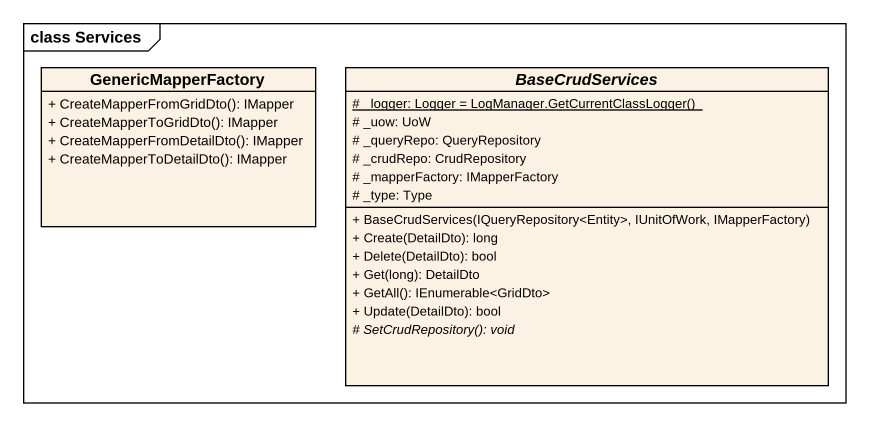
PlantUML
@startuml
mainframe class Services
hide circle
hide empty members
skinparam classAttributeIconSize 0
class GenericMapperFactory {
  + CreateMapperFromGridDto(): IMapper
  + CreateMapperToGridDto(): IMapper
  + CreateMapperFromDetailDto(): IMapper
  + CreateMapperToDetailDto(): IMapper
}
abstract class BaseCrudServices {
  {static} {field} # _logger: Logger = LogManager.GetCurrentClassLogger()
  # _uow: UoW
  # _queryRepo: QueryRepository
  # _crudRepo: CrudRepository
  # _mapperFactory: IMapperFactory
  # _type: Type
  + BaseCrudServices(IQueryRepository<Entity>, IUnitOfWork, IMapperFactory)
  + Create(DetailDto): long
  + Delete(DetailDto): bool
  + Get(long): DetailDto
  + GetAll(): IEnumerable<GridDto>
  + Update(DetailDto): bool
  {abstract} # SetCrudRepository(): void
}
@enduml
